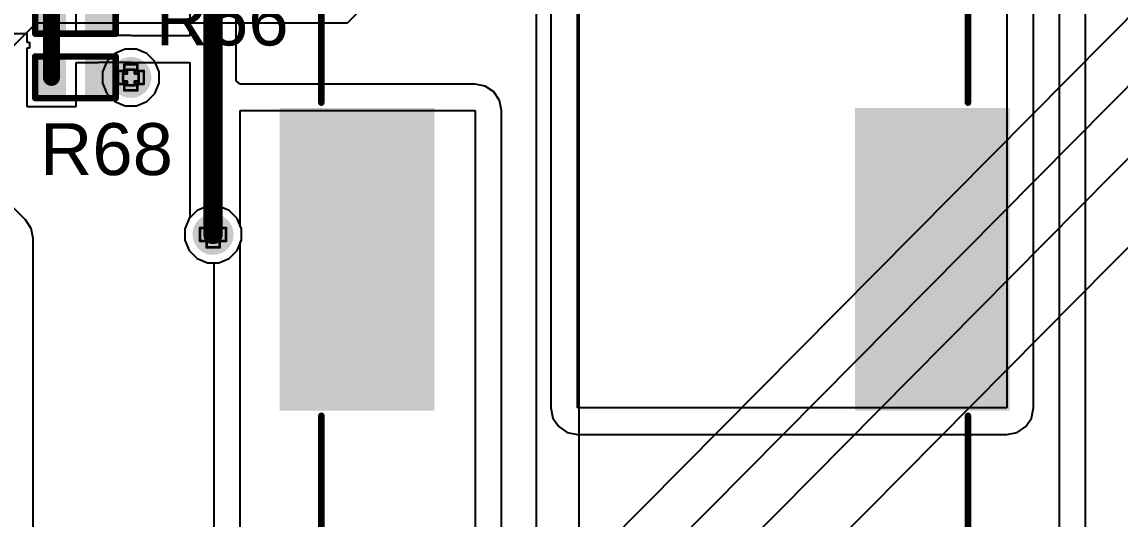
# Model space of a CAD drawing. Header units: inches. Extents: x -3 to 5259, y -3 to 5282.
# Drawn here: x 23.16 to 44.65, y 11.2 to 20.92 of the extents above; entities that cross this region are included whole.
import ezdxf

# ---------------------------------------------------------------- set-up
doc = ezdxf.new("R2010")
doc.units = ezdxf.units.IN
for name, color, linetype in [('Bottom Layer', 5, 'Continuous'), ('Bottom Solder', 6, 'Continuous'), ('Drill Drawing', 1, 'Continuous'), ('Layer 1', 16, 'Continuous'), ('Layer 2', 76, 'Continuous'), ('Top Layer', 1, 'Continuous'), ('Top Overlay', 2, 'Continuous'), ('Top Paste', 8, 'Continuous'), ('Top Solder', 216, 'Continuous'), ('Via Holes', 16, 'Continuous')]:
    doc.layers.add(name, color=color, linetype=linetype)
doc.styles.add('Arial', font='', dxfattribs={"height": 0.2})
doc.styles.get('Arial').set_extended_font_data('Arial')

# ---------------------------------------------------------------- blocks, each defined once
blk = doc.blocks.new('13_WQFN_HR__3_2__26')
at = {"layer": 'Top Solder'}
for p in [(-0.5750306, 1.80992272), (-0.5466842, -0.92267278), (0.7533132, 1.80238908), (1.17829076, -0.92267278)]:
    blk.add_line(p, (5227.28029472, 5276.701008679999), dxfattribs=at)
blk = doc.blocks.new('R___0402_92')
at = {"layer": 'Top Layer'}
for points in [[(-0.6985, -0.3175), (-0.6985, 0.3175), (-0.2412999999999999, 0.3175), (-0.2413, -0.3175)], [(0.2412999999999999, -0.3175), (0.2413, 0.3175), (0.6985, 0.3175), (0.6985, -0.3175)]]:
    blk.add_hatch(color=1, dxfattribs=at).paths.add_polyline_path(points)
at = {"layer": 'Top Paste'}
for points in [[(-0.6985, -0.3175), (-0.6985, 0.3175), (-0.2412999999999999, 0.3175), (-0.2413, -0.3175)], [(0.2412999999999999, -0.3175), (0.2413, 0.3175), (0.6985, 0.3175), (0.6985, -0.3175)]]:
    blk.add_hatch(color=8, dxfattribs=at).paths.add_polyline_path(points)
at = {"layer": 'Top Solder'}
for points in [[(-0.75350116, -0.37250116), (-0.75350116, 0.37250116), (-0.1862988399999999, 0.37250116), (-0.18629884, -0.37250116)], [(0.1862988399999999, -0.37250116), (0.18629884, 0.37250116), (0.75350116, 0.37250116), (0.75350116, -0.37250116)]]:
    blk.add_hatch(color=216, dxfattribs=at).paths.add_polyline_path(points)
at = {"layer": 'Top Overlay'}
for points in [[(0.7874, 0.4064, 0.127, 0.127, 0), (-0.7874, 0.4064, 0.127, 0.127, 0)], [(-0.7874, 0.4064, 0.127, 0.127, 0), (-0.7874, -0.4064, 0.127, 0.127, 0)], [(0.7874, 0.4064, 0.127, 0.127, 0), (0.7874, -0.4064, 0.127, 0.127, 0)], [(0.7874, -0.4064, 0.127, 0.127, 0), (-0.7874, -0.4064, 0.127, 0.127, 0)], [(0.8128, -0.4318, 0.0032258, 0.0032258, 0), (-0.8128, -0.4318, 0.0032258, 0.0032258, 0)]]:
    blk.add_lwpolyline(points, format="xyseb", dxfattribs=at)
for points in [[(-0.8191499999999999, 0.4064, 0.0635, 0.0635, 1), (-0.7556499999999999, 0.4064, 0.0635, 0.0635, 1)], [(-0.8191499999999999, 0.4064, 0.0635, 0.0635, 1), (-0.7556499999999999, 0.4064, 0.0635, 0.0635, 1)], [(0.7556499999999999, 0.4064, 0.0635, 0.0635, 1), (0.8191499999999999, 0.4064, 0.0635, 0.0635, 1)], [(0.7556499999999999, 0.4064, 0.0635, 0.0635, 1), (0.8191499999999999, 0.4064, 0.0635, 0.0635, 1)], [(-0.8191499999999999, -0.4064, 0.0635, 0.0635, 1), (-0.7556499999999999, -0.4064, 0.0635, 0.0635, 1)], [(-0.8191499999999999, -0.4064, 0.0635, 0.0635, 1), (-0.7556499999999999, -0.4064, 0.0635, 0.0635, 1)], [(0.7556499999999999, -0.4064, 0.0635, 0.0635, 1), (0.8191499999999999, -0.4064, 0.0635, 0.0635, 1)], [(0.7556499999999999, -0.4064, 0.0635, 0.0635, 1), (0.8191499999999999, -0.4064, 0.0635, 0.0635, 1)], [(-0.81360518, -0.4318, 0.0016129, 0.0016129, 1), (-0.8119948199999999, -0.4318, 0.0016129, 0.0016129, 1)], [(0.8119948199999999, -0.4318, 0.0016129, 0.0016129, 1), (0.81360518, -0.4318, 0.0016129, 0.0016129, 1)]]:
    blk.add_lwpolyline(points, format="xyseb", close=True, dxfattribs=at)
blk = doc.blocks.new('R___0402_94')
at = {"layer": 'Top Layer'}
for points in [[(-0.6985, -0.3175), (-0.6985, 0.3175), (-0.2412999999999999, 0.3175), (-0.2413, -0.3175)], [(0.2412999999999999, -0.3175), (0.2413, 0.3175), (0.6985, 0.3175), (0.6985, -0.3175)]]:
    blk.add_hatch(color=1, dxfattribs=at).paths.add_polyline_path(points)
at = {"layer": 'Top Paste'}
for points in [[(-0.6985, -0.3175), (-0.6985, 0.3175), (-0.2412999999999999, 0.3175), (-0.2413, -0.3175)], [(0.2412999999999999, -0.3175), (0.2413, 0.3175), (0.6985, 0.3175), (0.6985, -0.3175)]]:
    blk.add_hatch(color=8, dxfattribs=at).paths.add_polyline_path(points)
at = {"layer": 'Top Solder'}
for points in [[(-0.75350116, -0.37250116), (-0.75350116, 0.37250116), (-0.1862988399999999, 0.37250116), (-0.18629884, -0.37250116)], [(0.1862988399999999, -0.37250116), (0.18629884, 0.37250116), (0.75350116, 0.37250116), (0.75350116, -0.37250116)]]:
    blk.add_hatch(color=216, dxfattribs=at).paths.add_polyline_path(points)
at = {"layer": 'Top Overlay'}
for points in [[(0.7874, 0.4064, 0.127, 0.127, 0), (-0.7874, 0.4064, 0.127, 0.127, 0)], [(-0.7874, 0.4064, 0.127, 0.127, 0), (-0.7874, -0.4064, 0.127, 0.127, 0)], [(0.7874, 0.4064, 0.127, 0.127, 0), (0.7874, -0.4064, 0.127, 0.127, 0)], [(0.7874, -0.4064, 0.127, 0.127, 0), (-0.7874, -0.4064, 0.127, 0.127, 0)], [(0.8128, -0.4318, 0.0032258, 0.0032258, 0), (-0.8128, -0.4318, 0.0032258, 0.0032258, 0)]]:
    blk.add_lwpolyline(points, format="xyseb", dxfattribs=at)
for points in [[(-0.8191499999999999, 0.4064, 0.0635, 0.0635, 1), (-0.7556499999999999, 0.4064, 0.0635, 0.0635, 1)], [(-0.8191499999999999, 0.4064, 0.0635, 0.0635, 1), (-0.7556499999999999, 0.4064, 0.0635, 0.0635, 1)], [(0.7556499999999999, 0.4064, 0.0635, 0.0635, 1), (0.8191499999999999, 0.4064, 0.0635, 0.0635, 1)], [(0.7556499999999999, 0.4064, 0.0635, 0.0635, 1), (0.8191499999999999, 0.4064, 0.0635, 0.0635, 1)], [(-0.8191499999999999, -0.4064, 0.0635, 0.0635, 1), (-0.7556499999999999, -0.4064, 0.0635, 0.0635, 1)], [(-0.8191499999999999, -0.4064, 0.0635, 0.0635, 1), (-0.7556499999999999, -0.4064, 0.0635, 0.0635, 1)], [(0.7556499999999999, -0.4064, 0.0635, 0.0635, 1), (0.8191499999999999, -0.4064, 0.0635, 0.0635, 1)], [(0.7556499999999999, -0.4064, 0.0635, 0.0635, 1), (0.8191499999999999, -0.4064, 0.0635, 0.0635, 1)], [(-0.81360518, -0.4318, 0.0016129, 0.0016129, 1), (-0.8119948199999999, -0.4318, 0.0016129, 0.0016129, 1)], [(0.8119948199999999, -0.4318, 0.0016129, 0.0016129, 1), (0.81360518, -0.4318, 0.0016129, 0.0016129, 1)]]:
    blk.add_lwpolyline(points, format="xyseb", close=True, dxfattribs=at)
blk = doc.blocks.new('SRP1265A_150M_177')
at = {"layer": 'Top Layer'}
for points in [[(-7.090003599999999, 2.9100018), (-4.1660064, 2.9100018), (-4.1660064, -2.9100018), (-7.090003599999999, -2.9100018)], [(4.1660064, 2.9100018), (7.090003599999999, 2.9100018), (7.090003599999999, -2.9100018), (4.1660064, -2.9100018)]]:
    blk.add_hatch(color=1, dxfattribs=at).paths.add_polyline_path(points)
at = {"layer": 'Top Paste'}
for points in [[(-7.090003599999999, 2.9100018), (-4.1660064, 2.9100018), (-4.1660064, -2.9100018), (-7.090003599999999, -2.9100018)], [(4.1660064, 2.9100018), (7.090003599999999, 2.9100018), (7.090003599999999, -2.9100018), (4.1660064, -2.9100018)]]:
    blk.add_hatch(color=8, dxfattribs=at).paths.add_polyline_path(points)
at = {"layer": 'Top Solder'}
for points in [[(-7.1408036, 2.9608018), (-4.1152064, 2.9608018), (-4.1152064, -2.9608018), (-7.1408036, -2.9608018)], [(4.1152064, 2.9608018), (7.1408036, 2.9608018), (7.1408036, -2.9608018), (4.1152064, -2.9608018)]]:
    blk.add_hatch(color=216, dxfattribs=at).paths.add_polyline_path(points)
at = {"layer": 'Top Overlay'}
for points in [[(-6.3262002, 6.3262002, 0.127, 0.127, 0), (-6.3262002, 3.0624018, 0.127, 0.127, 0)], [(6.3262002, 6.3262002, 0.127, 0.127, 0), (-6.3262002, 6.3262002, 0.127, 0.127, 0)], [(6.3262002, 6.3262002, 0.127, 0.127, 0), (6.3262002, 3.0624018, 0.127, 0.127, 0)], [(-6.3262002, -3.0624018, 0.127, 0.127, 0), (-6.3262002, -6.3262002, 0.127, 0.127, 0)], [(6.3262002, -3.0624018, 0.127, 0.127, 0), (6.3262002, -6.3262002, 0.127, 0.127, 0)], [(6.3262002, -6.3262002, 0.127, 0.127, 0), (-6.3262002, -6.3262002, 0.127, 0.127, 0)]]:
    blk.add_lwpolyline(points, format="xyseb", dxfattribs=at)
for points in [[(-6.357950199999999, 6.3262002, 0.0635, 0.0635, 1), (-6.2944502, 6.3262002, 0.0635, 0.0635, 1)], [(-6.357950199999999, 6.3262002, 0.0635, 0.0635, 1), (-6.2944502, 6.3262002, 0.0635, 0.0635, 1)], [(6.2944502, 6.3262002, 0.0635, 0.0635, 1), (6.357950199999999, 6.3262002, 0.0635, 0.0635, 1)], [(6.2944502, 6.3262002, 0.0635, 0.0635, 1), (6.357950199999999, 6.3262002, 0.0635, 0.0635, 1)], [(-6.357950199999999, 3.0624018, 0.0635, 0.0635, 1), (-6.2944502, 3.0624018, 0.0635, 0.0635, 1)], [(6.2944502, 3.0624018, 0.0635, 0.0635, 1), (6.357950199999999, 3.0624018, 0.0635, 0.0635, 1)], [(-6.357950199999999, -3.0624018, 0.0635, 0.0635, 1), (-6.2944502, -3.0624018, 0.0635, 0.0635, 1)], [(6.2944502, -3.0624018, 0.0635, 0.0635, 1), (6.357950199999999, -3.0624018, 0.0635, 0.0635, 1)], [(-6.357950199999999, -6.3262002, 0.0635, 0.0635, 1), (-6.2944502, -6.3262002, 0.0635, 0.0635, 1)], [(-6.357950199999999, -6.3262002, 0.0635, 0.0635, 1), (-6.2944502, -6.3262002, 0.0635, 0.0635, 1)], [(6.2944502, -6.3262002, 0.0635, 0.0635, 1), (6.357950199999999, -6.3262002, 0.0635, 0.0635, 1)], [(6.2944502, -6.3262002, 0.0635, 0.0635, 1), (6.357950199999999, -6.3262002, 0.0635, 0.0635, 1)]]:
    blk.add_lwpolyline(points, format="xyseb", close=True, dxfattribs=at)

msp = doc.modelspace()

# ---------------------------------------------------------------- hatches: boundary and pattern name
at = {"layer": 'Bottom Layer'}
h = msp.add_hatch(color=5, dxfattribs=at)
edge = h.paths.add_edge_path()
edge.add_arc((25.29034566, 19.8344536), 0.2999994, 0, 360)
h = msp.add_hatch(color=5, dxfattribs=at)
edge = h.paths.add_edge_path()
edge.add_arc((26.8986, 16.764), 0.2999994, 0, 360)
at = {"layer": 'Bottom Solder'}
h = msp.add_hatch(color=6, dxfattribs=at)
edge = h.paths.add_edge_path()
edge.add_arc((25.29034566, 19.8344536), 0.4015993999999999, 0, 360)
h = msp.add_hatch(color=6, dxfattribs=at)
edge = h.paths.add_edge_path()
edge.add_arc((26.8986, 16.764), 0.4015993999999999, 0, 360)
at = {"layer": 'Layer 1'}
h = msp.add_hatch(color=16, dxfattribs=at)
edge = h.paths.add_edge_path()
edge.add_arc((25.29034566, 19.8344536), 0.2999994, 0, 360)
h = msp.add_hatch(color=16, dxfattribs=at)
edge = h.paths.add_edge_path()
edge.add_arc((26.8986, 16.764), 0.2999994, 0, 360)
at = {"layer": 'Layer 2'}
h = msp.add_hatch(color=76, dxfattribs=at)
edge = h.paths.add_edge_path()
edge.add_arc((25.29034566, 19.8344536), 0.2999994, 0, 360)
h = msp.add_hatch(color=76, dxfattribs=at)
edge = h.paths.add_edge_path()
edge.add_arc((26.8986, 16.764), 0.2999994, 0, 360)
at = {"layer": 'Top Layer'}
msp.add_hatch(color=1, dxfattribs=at).paths.add_polyline_path([(24.67610508, 20.1351642), (24.67610508, 19.53304196), (25.29035328, 19.53304196), (25.29035328, 20.1351642)])
h = msp.add_hatch(color=1, dxfattribs=at)
edge = h.paths.add_edge_path()
edge.add_arc((25.29034566, 19.8344536), 0.2999994, 0, 360)
h = msp.add_hatch(color=1, dxfattribs=at)
edge = h.paths.add_edge_path()
edge.add_arc((26.8986, 16.764), 0.2999994, 0, 360)
at = {"layer": 'Top Solder'}
h = msp.add_hatch(color=216, dxfattribs=at)
edge = h.paths.add_edge_path()
edge.add_arc((25.29034566, 19.8344536), 0.4015993999999999, 0, 360)
h = msp.add_hatch(color=216, dxfattribs=at)
edge = h.paths.add_edge_path()
edge.add_arc((26.8986, 16.764), 0.4015993999999999, 0, 360)
at = {"layer": 'Via Holes'}
h = msp.add_hatch(color=7, dxfattribs=at)
edge = h.paths.add_edge_path()
edge.add_arc((25.29034566, 19.8344536), 0.1499997, 0, 360)
h = msp.add_hatch(color=7, dxfattribs=at)
edge = h.paths.add_edge_path()
edge.add_arc((26.8986, 16.764), 0.1499997, 0, 360)

# ---------------------------------------------------------------- linework, layer by layer
at = {"layer": 'Bottom Layer'}
for p, q in [((34.06139745999999, 8.343084659999999), (34.06140254, 39.67667706)), ((33.2232, 26.76464294), (33.2232, 8.343084659999999)), ((24.9765312, 20.3041123), (24.82068696, 20.14826806)), ((25.18014776, 20.388453), (24.9765312, 20.3041123)), ((25.40054356, 20.388453), (25.18014776, 20.388453)), ((25.60416012, 20.3041123), (25.40054356, 20.388453)), ((25.76000436, 20.14826806), (25.60416012, 20.3041123)), ((24.82068696, 20.14826806), (24.73634626, 19.9446515)), ((25.84434506, 19.9446515), (25.76000436, 20.14826806)), ((24.73634626, 19.9446515), (24.73634626, 19.7242557)), ((25.84434506, 19.7242557), (25.84434506, 19.9446515)), ((24.73634626, 19.7242557), (24.82068696, 19.52063914)), ((25.76000436, 19.52063914), (25.84434506, 19.7242557)), ((24.82068696, 19.52063914), (24.9765312, 19.3647949)), ((24.9765312, 19.3647949), (25.18014776, 19.2804542)), ((25.40054356, 19.2804542), (25.60416012, 19.3647949)), ((25.60416012, 19.3647949), (25.76000436, 19.52063914)), ((25.18014776, 19.2804542), (25.40054356, 19.2804542)), ((26.58478554, 17.2336587), (26.4289413, 17.07781446)), ((26.7884021, 17.3179994), (26.58478554, 17.2336587)), ((27.0087979, 17.3179994), (26.7884021, 17.3179994)), ((27.21241446, 17.2336587), (27.0087979, 17.3179994)), ((27.36825869999999, 17.07781446), (27.21241446, 17.2336587)), ((26.4289413, 17.07781446), (26.3446006, 16.8741979)), ((27.4525994, 16.8741979), (27.36825869999999, 17.07781446)), ((26.3446006, 16.8741979), (26.3446006, 16.6538021)), ((27.4525994, 16.6538021), (27.4525994, 16.8741979)), ((26.3446006, 16.6538021), (26.4289413, 16.45018554)), ((27.36825869999999, 16.45018554), (27.4525994, 16.6538021)), ((26.4289413, 16.45018554), (26.58478554, 16.2943413)), ((27.21241446, 16.2943413), (27.36825869999999, 16.45018554)), ((26.58478554, 16.2943413), (26.7884021, 16.2100006)), ((26.7884021, 16.2100006), (27.0087979, 16.2100006)), ((27.0087979, 16.2100006), (27.21241446, 16.2943413))]:
    msp.add_line(p, q, dxfattribs=at)
at = {"layer": 'Drill Drawing'}
for points in [[(25.03634566, 19.7074536, 0.0508, 0.0508, 0), (25.03634566, 19.9614536, 0.0508, 0.0508, 0)], [(25.03634566, 19.9614536, 0.0508, 0.0508, 0), (25.16334566, 19.9614536, 0.0508, 0.0508, 0)], [(25.16334566, 19.9614536, 0.0508, 0.0508, 0), (25.16334566, 20.0884536, 0.0508, 0.0508, 0)], [(25.16334566, 20.0884536, 0.0508, 0.0508, 0), (25.41734566, 20.0884536, 0.0508, 0.0508, 0)], [(25.21414566, 19.9106536, 0.0508, 0.0508, 0), (25.21414566, 19.9868536, 0.0508, 0.0508, 0)], [(25.21414566, 19.9868536, 0.0508, 0.0508, 0), (25.36654566, 19.9868536, 0.0508, 0.0508, 0)], [(25.36654566, 19.9106536, 0.0508, 0.0508, 0), (25.36654566, 19.9868536, 0.0508, 0.0508, 0)], [(25.41734566, 19.9614536, 0.0508, 0.0508, 0), (25.41734566, 20.0884536, 0.0508, 0.0508, 0)], [(25.41734566, 19.9614536, 0.0508, 0.0508, 0), (25.54434566, 19.9614536, 0.0508, 0.0508, 0)], [(25.54434566, 19.7074536, 0.0508, 0.0508, 0), (25.54434566, 19.9614536, 0.0508, 0.0508, 0)], [(25.13794566, 19.7582536, 0.0508, 0.0508, 0), (25.13794566, 19.9106536, 0.0508, 0.0508, 0)], [(25.13794566, 19.9106536, 0.0508, 0.0508, 0), (25.21414566, 19.9106536, 0.0508, 0.0508, 0)], [(25.13794566, 19.7582536, 0.0508, 0.0508, 0), (25.21414566, 19.7582536, 0.0508, 0.0508, 0)], [(25.21414566, 19.6820536, 0.0508, 0.0508, 0), (25.21414566, 19.7582536, 0.0508, 0.0508, 0)], [(25.36654566, 19.9106536, 0.0508, 0.0508, 0), (25.44274566, 19.9106536, 0.0508, 0.0508, 0)], [(25.36654566, 19.7582536, 0.0508, 0.0508, 0), (25.44274566, 19.7582536, 0.0508, 0.0508, 0)], [(25.36654566, 19.6820536, 0.0508, 0.0508, 0), (25.36654566, 19.7582536, 0.0508, 0.0508, 0)], [(25.44274566, 19.7582536, 0.0508, 0.0508, 0), (25.44274566, 19.9106536, 0.0508, 0.0508, 0)], [(25.03634566, 19.7074536, 0.0508, 0.0508, 0), (25.16334566, 19.7074536, 0.0508, 0.0508, 0)], [(25.16334566, 19.5804536, 0.0508, 0.0508, 0), (25.16334566, 19.7074536, 0.0508, 0.0508, 0)], [(25.16334566, 19.5804536, 0.0508, 0.0508, 0), (25.41734566, 19.5804536, 0.0508, 0.0508, 0)], [(25.21414566, 19.6820536, 0.0508, 0.0508, 0), (25.36654566, 19.6820536, 0.0508, 0.0508, 0)], [(25.41734566, 19.7074536, 0.0508, 0.0508, 0), (25.54434566, 19.7074536, 0.0508, 0.0508, 0)], [(25.41734566, 19.5804536, 0.0508, 0.0508, 0), (25.41734566, 19.7074536, 0.0508, 0.0508, 0)], [(26.7716, 16.891, 0.0508, 0.0508, 0), (26.7716, 17.018, 0.0508, 0.0508, 0)], [(26.7716, 17.018, 0.0508, 0.0508, 0), (27.0256, 17.018, 0.0508, 0.0508, 0)], [(27.0256, 16.891, 0.0508, 0.0508, 0), (27.0256, 17.018, 0.0508, 0.0508, 0)], [(26.6446, 16.637, 0.0508, 0.0508, 0), (26.6446, 16.891, 0.0508, 0.0508, 0)], [(26.6446, 16.891, 0.0508, 0.0508, 0), (26.7716, 16.891, 0.0508, 0.0508, 0)], [(26.7462, 16.6878, 0.0508, 0.0508, 0), (26.7462, 16.8402, 0.0508, 0.0508, 0)], [(26.7462, 16.8402, 0.0508, 0.0508, 0), (26.8224, 16.8402, 0.0508, 0.0508, 0)], [(26.8224, 16.8402, 0.0508, 0.0508, 0), (26.8224, 16.9164, 0.0508, 0.0508, 0)], [(26.8224, 16.9164, 0.0508, 0.0508, 0), (26.9748, 16.9164, 0.0508, 0.0508, 0)], [(26.9748, 16.8402, 0.0508, 0.0508, 0), (26.9748, 16.9164, 0.0508, 0.0508, 0)], [(26.9748, 16.8402, 0.0508, 0.0508, 0), (27.051, 16.8402, 0.0508, 0.0508, 0)], [(27.0256, 16.891, 0.0508, 0.0508, 0), (27.1526, 16.891, 0.0508, 0.0508, 0)], [(27.051, 16.6878, 0.0508, 0.0508, 0), (27.051, 16.8402, 0.0508, 0.0508, 0)], [(27.1526, 16.637, 0.0508, 0.0508, 0), (27.1526, 16.891, 0.0508, 0.0508, 0)], [(26.6446, 16.637, 0.0508, 0.0508, 0), (26.7716, 16.637, 0.0508, 0.0508, 0)], [(26.7462, 16.6878, 0.0508, 0.0508, 0), (26.8224, 16.6878, 0.0508, 0.0508, 0)], [(26.7716, 16.51, 0.0508, 0.0508, 0), (26.7716, 16.637, 0.0508, 0.0508, 0)], [(26.8224, 16.6116, 0.0508, 0.0508, 0), (26.8224, 16.6878, 0.0508, 0.0508, 0)], [(26.8224, 16.6116, 0.0508, 0.0508, 0), (26.9748, 16.6116, 0.0508, 0.0508, 0)], [(26.9748, 16.6878, 0.0508, 0.0508, 0), (27.051, 16.6878, 0.0508, 0.0508, 0)], [(26.9748, 16.6116, 0.0508, 0.0508, 0), (26.9748, 16.6878, 0.0508, 0.0508, 0)], [(27.0256, 16.637, 0.0508, 0.0508, 0), (27.1526, 16.637, 0.0508, 0.0508, 0)], [(27.0256, 16.51, 0.0508, 0.0508, 0), (27.0256, 16.637, 0.0508, 0.0508, 0)], [(26.7716, 16.51, 0.0508, 0.0508, 0), (27.0256, 16.51, 0.0508, 0.0508, 0)]]:
    msp.add_lwpolyline(points, format="xyseb", dxfattribs=at)
for points in [[(25.02364566, 19.9614536, 0.0254, 0.0254, 1), (25.04904566, 19.9614536, 0.0254, 0.0254, 1)], [(25.02364566, 19.9614536, 0.0254, 0.0254, 1), (25.04904566, 19.9614536, 0.0254, 0.0254, 1)], [(25.15064566, 20.0884536, 0.0254, 0.0254, 1), (25.17604566, 20.0884536, 0.0254, 0.0254, 1)], [(25.15064566, 20.0884536, 0.0254, 0.0254, 1), (25.17604566, 20.0884536, 0.0254, 0.0254, 1)], [(25.15064566, 19.9614536, 0.0254, 0.0254, 1), (25.17604566, 19.9614536, 0.0254, 0.0254, 1)], [(25.15064566, 19.9614536, 0.0254, 0.0254, 1), (25.17604566, 19.9614536, 0.0254, 0.0254, 1)], [(25.20144566, 19.9868536, 0.0254, 0.0254, 1), (25.22684566, 19.9868536, 0.0254, 0.0254, 1)], [(25.20144566, 19.9868536, 0.0254, 0.0254, 1), (25.22684566, 19.9868536, 0.0254, 0.0254, 1)], [(25.35384566, 19.9868536, 0.0254, 0.0254, 1), (25.37924566, 19.9868536, 0.0254, 0.0254, 1)], [(25.35384566, 19.9868536, 0.0254, 0.0254, 1), (25.37924566, 19.9868536, 0.0254, 0.0254, 1)], [(25.40464566, 20.0884536, 0.0254, 0.0254, 1), (25.43004566, 20.0884536, 0.0254, 0.0254, 1)], [(25.40464566, 20.0884536, 0.0254, 0.0254, 1), (25.43004566, 20.0884536, 0.0254, 0.0254, 1)], [(25.40464566, 19.9614536, 0.0254, 0.0254, 1), (25.43004566, 19.9614536, 0.0254, 0.0254, 1)], [(25.40464566, 19.9614536, 0.0254, 0.0254, 1), (25.43004566, 19.9614536, 0.0254, 0.0254, 1)], [(25.53164566, 19.9614536, 0.0254, 0.0254, 1), (25.55704566, 19.9614536, 0.0254, 0.0254, 1)], [(25.53164566, 19.9614536, 0.0254, 0.0254, 1), (25.55704566, 19.9614536, 0.0254, 0.0254, 1)], [(25.12524566, 19.9106536, 0.0254, 0.0254, 1), (25.15064566, 19.9106536, 0.0254, 0.0254, 1)], [(25.12524566, 19.9106536, 0.0254, 0.0254, 1), (25.15064566, 19.9106536, 0.0254, 0.0254, 1)], [(25.12524566, 19.7582536, 0.0254, 0.0254, 1), (25.15064566, 19.7582536, 0.0254, 0.0254, 1)], [(25.12524566, 19.7582536, 0.0254, 0.0254, 1), (25.15064566, 19.7582536, 0.0254, 0.0254, 1)], [(25.20144566, 19.9106536, 0.0254, 0.0254, 1), (25.22684566, 19.9106536, 0.0254, 0.0254, 1)], [(25.20144566, 19.9106536, 0.0254, 0.0254, 1), (25.22684566, 19.9106536, 0.0254, 0.0254, 1)], [(25.20144566, 19.7582536, 0.0254, 0.0254, 1), (25.22684566, 19.7582536, 0.0254, 0.0254, 1)], [(25.20144566, 19.7582536, 0.0254, 0.0254, 1), (25.22684566, 19.7582536, 0.0254, 0.0254, 1)], [(25.35384566, 19.9106536, 0.0254, 0.0254, 1), (25.37924566, 19.9106536, 0.0254, 0.0254, 1)], [(25.35384566, 19.9106536, 0.0254, 0.0254, 1), (25.37924566, 19.9106536, 0.0254, 0.0254, 1)], [(25.35384566, 19.7582536, 0.0254, 0.0254, 1), (25.37924566, 19.7582536, 0.0254, 0.0254, 1)], [(25.35384566, 19.7582536, 0.0254, 0.0254, 1), (25.37924566, 19.7582536, 0.0254, 0.0254, 1)], [(25.43004566, 19.9106536, 0.0254, 0.0254, 1), (25.45544566, 19.9106536, 0.0254, 0.0254, 1)], [(25.43004566, 19.9106536, 0.0254, 0.0254, 1), (25.45544566, 19.9106536, 0.0254, 0.0254, 1)], [(25.43004566, 19.7582536, 0.0254, 0.0254, 1), (25.45544566, 19.7582536, 0.0254, 0.0254, 1)], [(25.43004566, 19.7582536, 0.0254, 0.0254, 1), (25.45544566, 19.7582536, 0.0254, 0.0254, 1)], [(25.02364566, 19.7074536, 0.0254, 0.0254, 1), (25.04904566, 19.7074536, 0.0254, 0.0254, 1)], [(25.02364566, 19.7074536, 0.0254, 0.0254, 1), (25.04904566, 19.7074536, 0.0254, 0.0254, 1)], [(25.15064566, 19.7074536, 0.0254, 0.0254, 1), (25.17604566, 19.7074536, 0.0254, 0.0254, 1)], [(25.15064566, 19.7074536, 0.0254, 0.0254, 1), (25.17604566, 19.7074536, 0.0254, 0.0254, 1)], [(25.15064566, 19.5804536, 0.0254, 0.0254, 1), (25.17604566, 19.5804536, 0.0254, 0.0254, 1)], [(25.15064566, 19.5804536, 0.0254, 0.0254, 1), (25.17604566, 19.5804536, 0.0254, 0.0254, 1)], [(25.20144566, 19.6820536, 0.0254, 0.0254, 1), (25.22684566, 19.6820536, 0.0254, 0.0254, 1)], [(25.20144566, 19.6820536, 0.0254, 0.0254, 1), (25.22684566, 19.6820536, 0.0254, 0.0254, 1)], [(25.35384566, 19.6820536, 0.0254, 0.0254, 1), (25.37924566, 19.6820536, 0.0254, 0.0254, 1)], [(25.35384566, 19.6820536, 0.0254, 0.0254, 1), (25.37924566, 19.6820536, 0.0254, 0.0254, 1)], [(25.40464566, 19.7074536, 0.0254, 0.0254, 1), (25.43004566, 19.7074536, 0.0254, 0.0254, 1)], [(25.40464566, 19.7074536, 0.0254, 0.0254, 1), (25.43004566, 19.7074536, 0.0254, 0.0254, 1)], [(25.40464566, 19.5804536, 0.0254, 0.0254, 1), (25.43004566, 19.5804536, 0.0254, 0.0254, 1)], [(25.40464566, 19.5804536, 0.0254, 0.0254, 1), (25.43004566, 19.5804536, 0.0254, 0.0254, 1)], [(25.53164566, 19.7074536, 0.0254, 0.0254, 1), (25.55704566, 19.7074536, 0.0254, 0.0254, 1)], [(25.53164566, 19.7074536, 0.0254, 0.0254, 1), (25.55704566, 19.7074536, 0.0254, 0.0254, 1)], [(26.7589, 17.018, 0.0254, 0.0254, 1), (26.7843, 17.018, 0.0254, 0.0254, 1)], [(26.7589, 17.018, 0.0254, 0.0254, 1), (26.7843, 17.018, 0.0254, 0.0254, 1)], [(27.01289999999999, 17.018, 0.0254, 0.0254, 1), (27.0383, 17.018, 0.0254, 0.0254, 1)], [(27.01289999999999, 17.018, 0.0254, 0.0254, 1), (27.0383, 17.018, 0.0254, 0.0254, 1)], [(26.6319, 16.891, 0.0254, 0.0254, 1), (26.6573, 16.891, 0.0254, 0.0254, 1)], [(26.6319, 16.891, 0.0254, 0.0254, 1), (26.6573, 16.891, 0.0254, 0.0254, 1)], [(26.7335, 16.8402, 0.0254, 0.0254, 1), (26.7589, 16.8402, 0.0254, 0.0254, 1)], [(26.7335, 16.8402, 0.0254, 0.0254, 1), (26.7589, 16.8402, 0.0254, 0.0254, 1)], [(26.7589, 16.891, 0.0254, 0.0254, 1), (26.7843, 16.891, 0.0254, 0.0254, 1)], [(26.7589, 16.891, 0.0254, 0.0254, 1), (26.7843, 16.891, 0.0254, 0.0254, 1)], [(26.8097, 16.9164, 0.0254, 0.0254, 1), (26.8351, 16.9164, 0.0254, 0.0254, 1)], [(26.8097, 16.9164, 0.0254, 0.0254, 1), (26.8351, 16.9164, 0.0254, 0.0254, 1)], [(26.8097, 16.8402, 0.0254, 0.0254, 1), (26.8351, 16.8402, 0.0254, 0.0254, 1)], [(26.8097, 16.8402, 0.0254, 0.0254, 1), (26.8351, 16.8402, 0.0254, 0.0254, 1)], [(26.9621, 16.9164, 0.0254, 0.0254, 1), (26.9875, 16.9164, 0.0254, 0.0254, 1)], [(26.9621, 16.9164, 0.0254, 0.0254, 1), (26.9875, 16.9164, 0.0254, 0.0254, 1)], [(26.9621, 16.8402, 0.0254, 0.0254, 1), (26.9875, 16.8402, 0.0254, 0.0254, 1)], [(26.9621, 16.8402, 0.0254, 0.0254, 1), (26.9875, 16.8402, 0.0254, 0.0254, 1)], [(27.01289999999999, 16.891, 0.0254, 0.0254, 1), (27.0383, 16.891, 0.0254, 0.0254, 1)], [(27.01289999999999, 16.891, 0.0254, 0.0254, 1), (27.0383, 16.891, 0.0254, 0.0254, 1)], [(27.0383, 16.8402, 0.0254, 0.0254, 1), (27.0637, 16.8402, 0.0254, 0.0254, 1)], [(27.0383, 16.8402, 0.0254, 0.0254, 1), (27.0637, 16.8402, 0.0254, 0.0254, 1)], [(27.1399, 16.891, 0.0254, 0.0254, 1), (27.16529999999999, 16.891, 0.0254, 0.0254, 1)], [(27.1399, 16.891, 0.0254, 0.0254, 1), (27.16529999999999, 16.891, 0.0254, 0.0254, 1)], [(26.6319, 16.637, 0.0254, 0.0254, 1), (26.6573, 16.637, 0.0254, 0.0254, 1)], [(26.6319, 16.637, 0.0254, 0.0254, 1), (26.6573, 16.637, 0.0254, 0.0254, 1)], [(26.7335, 16.6878, 0.0254, 0.0254, 1), (26.7589, 16.6878, 0.0254, 0.0254, 1)], [(26.7335, 16.6878, 0.0254, 0.0254, 1), (26.7589, 16.6878, 0.0254, 0.0254, 1)], [(26.7589, 16.637, 0.0254, 0.0254, 1), (26.7843, 16.637, 0.0254, 0.0254, 1)], [(26.7589, 16.637, 0.0254, 0.0254, 1), (26.7843, 16.637, 0.0254, 0.0254, 1)], [(26.8097, 16.6878, 0.0254, 0.0254, 1), (26.8351, 16.6878, 0.0254, 0.0254, 1)], [(26.8097, 16.6878, 0.0254, 0.0254, 1), (26.8351, 16.6878, 0.0254, 0.0254, 1)], [(26.8097, 16.6116, 0.0254, 0.0254, 1), (26.8351, 16.6116, 0.0254, 0.0254, 1)], [(26.8097, 16.6116, 0.0254, 0.0254, 1), (26.8351, 16.6116, 0.0254, 0.0254, 1)], [(26.9621, 16.6878, 0.0254, 0.0254, 1), (26.9875, 16.6878, 0.0254, 0.0254, 1)], [(26.9621, 16.6878, 0.0254, 0.0254, 1), (26.9875, 16.6878, 0.0254, 0.0254, 1)], [(26.9621, 16.6116, 0.0254, 0.0254, 1), (26.9875, 16.6116, 0.0254, 0.0254, 1)], [(26.9621, 16.6116, 0.0254, 0.0254, 1), (26.9875, 16.6116, 0.0254, 0.0254, 1)], [(27.01289999999999, 16.637, 0.0254, 0.0254, 1), (27.0383, 16.637, 0.0254, 0.0254, 1)], [(27.01289999999999, 16.637, 0.0254, 0.0254, 1), (27.0383, 16.637, 0.0254, 0.0254, 1)], [(27.0383, 16.6878, 0.0254, 0.0254, 1), (27.0637, 16.6878, 0.0254, 0.0254, 1)], [(27.0383, 16.6878, 0.0254, 0.0254, 1), (27.0637, 16.6878, 0.0254, 0.0254, 1)], [(27.1399, 16.637, 0.0254, 0.0254, 1), (27.16529999999999, 16.637, 0.0254, 0.0254, 1)], [(27.1399, 16.637, 0.0254, 0.0254, 1), (27.16529999999999, 16.637, 0.0254, 0.0254, 1)], [(26.7589, 16.51, 0.0254, 0.0254, 1), (26.7843, 16.51, 0.0254, 0.0254, 1)], [(26.7589, 16.51, 0.0254, 0.0254, 1), (26.7843, 16.51, 0.0254, 0.0254, 1)], [(27.01289999999999, 16.51, 0.0254, 0.0254, 1), (27.0383, 16.51, 0.0254, 0.0254, 1)], [(27.01289999999999, 16.51, 0.0254, 0.0254, 1), (27.0383, 16.51, 0.0254, 0.0254, 1)]]:
    msp.add_lwpolyline(points, format="xyseb", close=True, dxfattribs=at)
at = {"layer": 'Layer 1'}
for p, q in [((26.58478554, 17.2336587), (26.4289413, 17.07781446)), ((26.7884021, 17.3179994), (26.58478554, 17.2336587)), ((27.0087979, 17.3179994), (26.7884021, 17.3179994)), ((27.21241446, 17.2336587), (27.0087979, 17.3179994)), ((27.36825869999999, 17.07781446), (27.21241446, 17.2336587)), ((26.4289413, 17.07781446), (26.3446006, 16.8741979)), ((27.4525994, 16.8741979), (27.36825869999999, 17.07781446)), ((26.3446006, 16.8741979), (26.3446006, 16.6538021)), ((27.4525994, 16.6538021), (27.4525994, 16.8741979)), ((26.3446006, 16.6538021), (26.4289413, 16.45018554)), ((27.36825869999999, 16.45018554), (27.4525994, 16.6538021)), ((26.4289413, 16.45018554), (26.58478554, 16.2943413)), ((27.21241446, 16.2943413), (27.36825869999999, 16.45018554)), ((26.58478554, 16.2943413), (26.7884021, 16.2100006)), ((26.7884021, 16.2100006), (27.0087979, 16.2100006)), ((27.0087979, 16.2100006), (27.21241446, 16.2943413))]:
    msp.add_line(p, q, dxfattribs=at)
at = {"layer": 'Layer 2'}
for p, q in [((29.52777177999999, 20.90295794), (32.04361638, 23.4188)), ((22.9534212, 20.4134212), (23.44295032, 20.90295794)), ((23.44295032, 20.90295794), (29.52777177999999, 20.90295794)), ((24.9765312, 20.3041123), (24.82068696, 20.14826806)), ((25.18014776, 20.388453), (24.9765312, 20.3041123)), ((25.40054356, 20.388453), (25.18014776, 20.388453)), ((25.60416012, 20.3041123), (25.40054356, 20.388453)), ((25.76000436, 20.14826806), (25.60416012, 20.3041123)), ((24.82068696, 20.14826806), (24.73634626, 19.9446515)), ((25.84434506, 19.9446515), (25.76000436, 20.14826806)), ((24.73634626, 19.9446515), (24.73634626, 19.7242557)), ((25.84434506, 19.7242557), (25.84434506, 19.9446515)), ((24.73634626, 19.7242557), (24.82068696, 19.52063914)), ((25.76000436, 19.52063914), (25.84434506, 19.7242557)), ((24.82068696, 19.52063914), (24.9765312, 19.3647949)), ((24.9765312, 19.3647949), (25.18014776, 19.2804542)), ((25.40054356, 19.2804542), (25.60416012, 19.3647949)), ((25.60416012, 19.3647949), (25.76000436, 19.52063914)), ((25.18014776, 19.2804542), (25.40054356, 19.2804542))]:
    msp.add_line(p, q, dxfattribs=at)
at = {"layer": 'Top Layer'}
for p, q in [((43.45347672, 36.7065941), (43.45347672, -2.13000336)), ((43.97142844, -2.13000336), (43.97142844, 36.7065941)), ((42.43382928, 25.28257072), (42.43382928, 13.36875406)), ((42.951781, 13.36875406), (42.951781, 25.28257072)), ((27.35180712, 19.77083422), (27.35180712, 24.638)), ((26.44539288, 24.45027622), (26.44539288, 20.64847026)), ((24.21906256, 20.64847026), (24.21906256, 21.59891794)), ((34.02764593999999, 13.36875406), (34.02764593999999, 21.32764594)), ((33.50969422, 21.07204828), (33.50969422, 13.36875406)), ((22.9418007, 20.69171122), (23.25386256, 20.69171122)), ((23.25386256, 20.69171122), (23.25386256, 20.5255241)), ((24.65274978, 20.64847026), (24.21906256, 20.64847026)), ((24.67610508, 20.65311592), (24.65274978, 20.64847026)), ((25.29035328, 20.65311592), (24.67610508, 20.65311592)), ((25.31370858, 20.64847026), (25.29035328, 20.65311592)), ((26.44539288, 20.64847026), (25.31370858, 20.64847026)), ((23.25386256, 20.5255241), (23.30630848, 20.5255241)), ((23.30630848, 20.5255241), (23.30630848, 20.4092429)), ((23.30630848, 20.4092429), (23.2537, 20.4092429)), ((23.2537, 20.4092429), (23.2537, 19.2662429)), ((24.2189, 20.13038392), (24.2190651, 20.13051854)), ((24.2189, 19.2662429), (24.2189, 20.13038392)), ((24.2190651, 20.13051854), (24.65274978, 20.13051854)), ((24.65274978, 20.13051854), (24.67610508, 20.1351642)), ((24.67610508, 20.1351642), (25.29035328, 20.1351642)), ((25.29035328, 20.1351642), (25.31370858, 20.13051854)), ((25.31370858, 20.13051854), (26.44539288, 20.13051854)), ((26.44539288, 20.13051854), (26.44539288, 17.09426604)), ((27.43034646, 19.70637918), (27.35180712, 19.77083422)), ((27.43200508, 19.70670938), (27.43034646, 19.70637918)), ((32.0261361, 19.70670938), (27.43200508, 19.70670938)), ((32.22434754, 19.6672835), (32.0261361, 19.70670938)), ((32.39238378, 19.55500534), (32.22434754, 19.6672835)), ((32.50466194, 19.3869691), (32.39238378, 19.55500534)), ((32.54408782, 19.18875766), (32.50466194, 19.3869691)), ((23.2537, 19.2662429), (24.2189, 19.2662429)), ((27.43200254, 16.92392094), (27.43200508, 19.18875766)), ((27.43200508, 19.18875766), (32.0261361, 19.18875766)), ((32.0261361, 19.18875766), (32.0261361, 8.05060112)), ((32.54408782, 8.12801016), (32.54408782, 19.18875766)), ((23.22624006, 17.0491023), (22.81489722, 17.46044768)), ((23.22624768, 17.04909722), (23.22624006, 17.0491023)), ((23.33852584, 16.88106352), (23.22624768, 17.04909722)), ((26.4289413, 17.07781446), (26.3446006, 16.8741979)), ((26.44539288, 17.09426604), (26.4289413, 17.07781446)), ((23.37795172, 16.68284954), (23.33852584, 16.88106352)), ((26.3446006, 16.8741979), (26.3446006, 16.6538021)), ((27.4525994, 16.8741979), (27.43200254, 16.92392094)), ((27.4525994, 16.6538021), (27.4525994, 16.8741979)), ((23.37795172, 7.74951968), (23.37795172, 16.68284954)), ((26.3446006, 16.6538021), (26.4289413, 16.45018554)), ((27.43199492, 5.44402518), (27.43200254, 16.60407906)), ((27.43200254, 16.60407906), (27.4525994, 16.6538021)), ((26.4289413, 16.45018554), (26.58478554, 16.2943413)), ((26.58478554, 16.2943413), (26.7884021, 16.2100006)), ((26.7884021, 16.2100006), (26.91405082, 16.2100006)), ((26.91405082, 16.2100006), (26.9140432, 5.44402518)), ((33.50969422, 13.36875406), (33.5491201, 13.17054262)), ((42.43382928, 13.36875406), (34.02764593999999, 13.36875406)), ((42.91235512, 13.17054262), (42.951781, 13.36875406)), ((33.5491201, 13.17054262), (33.66139826, 13.00250638)), ((42.80007696, 13.00250638), (42.91235512, 13.17054262)), ((33.66139826, 13.00250638), (33.8294345, 12.89022822)), ((42.63204072, 12.89022822), (42.80007696, 13.00250638)), ((33.8294345, 12.89022822), (34.02764593999999, 12.85080234)), ((34.02764593999999, 12.85080234), (42.43382928, 12.85080234)), ((42.43382928, 12.85080234), (42.63204072, 12.89022822))]:
    msp.add_line(p, q, dxfattribs=at)
for points in [[(26.8986, 16.764, 0.3809999999999999, 0.3809999999999999, 0), (26.8986, 24.638, 0.3809999999999999, 0.3809999999999999, 0)], [(23.73638128, 19.83782418, 0.3356228999999999, 0.3356228999999999, 0), (23.73638128, 21.09694028, 0.3356228999999999, 0.3356228999999999, 0)], [(23.7363, 19.8377429, 0.3356228999999999, 0.3356228999999999, 0), (23.73638128, 19.83782418, 0.3356228999999999, 0.3356228999999999, 0)]]:
    msp.add_lwpolyline(points, format="xyseb", dxfattribs=at)
for points in [[(23.65239364, 19.8377429, 0.16781018, 0.16781018, 1), (23.82020636, 19.8377429, 0.16781018, 0.16781018, 1)], [(23.65247492, 19.83782418, 0.16781018, 0.16781018, 1), (23.82028764, 19.83782418, 0.16781018, 0.16781018, 1)], [(23.65247492, 19.83782418, 0.16781018, 0.16781018, 1), (23.82028764, 19.83782418, 0.16781018, 0.16781018, 1)], [(26.80335, 16.764, 0.1905, 0.1905, 1), (26.99385, 16.764, 0.1905, 0.1905, 1)]]:
    msp.add_lwpolyline(points, format="xyseb", close=True, dxfattribs=at)

# ---------------------------------------------------------------- block references
msp.add_blockref('13_WQFN_HR__3_2__26', (31.76047242, 5.455798079999999))
at = {"rotation": 180}
for name, p in [('SRP1265A_150M_177', (35.34382568, 16.27875586)), ('R___0402_94', (24.20636256, 21.0970241)), ('R___0402_92', (24.2062, 19.8377429))]:
    msp.add_blockref(name, p, dxfattribs=at)

# ---------------------------------------------------------------- texts
at = {"layer": 'Top Overlay', "style": 'Arial'}
for s, p in [('R66', (25.77465, 20.46067536)), ('R68', (23.5112433, 17.92435328))]:
    msp.add_text(s, height=1.016, dxfattribs=at).set_placement(p)

doc.saveas('drawing.dxf')
